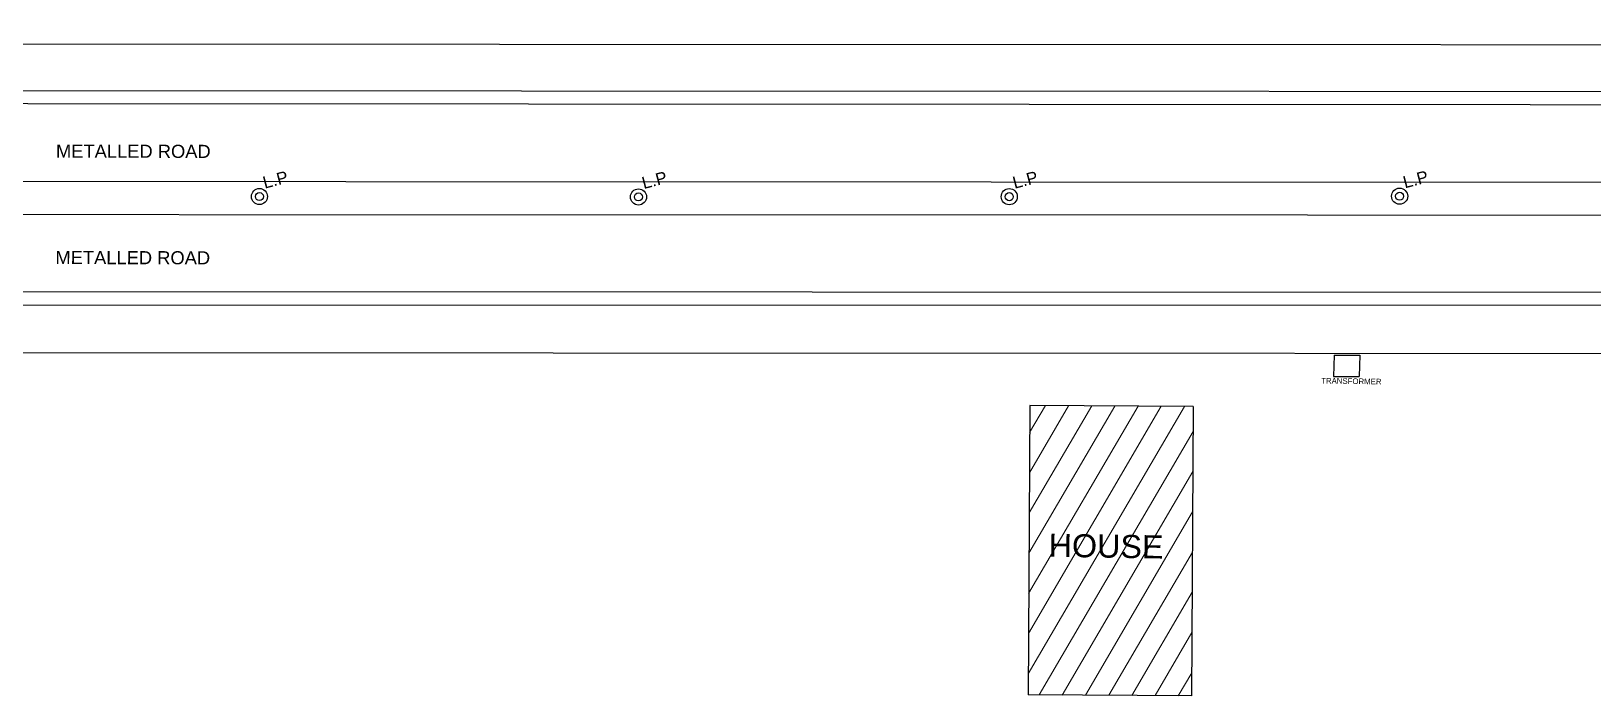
# Model space of a CAD drawing. Header units: inches. Extents: x -110725 to 51121, y 8404 to 44825.
# Drawn here: x -106998 to -101210, y 17820 to 20284 of the extents above; entities that cross this region are included whole.
import ezdxf
from ezdxf.enums import TextEntityAlignment as Align

# ---------------------------------------------------------------- set-up
doc = ezdxf.new("R2010")
doc.units = ezdxf.units.IN
doc.header["$LTSCALE"] = 0.1
doc.header["$MEASUREMENT"] = 0
for name, color, linetype in [('building', 6, 'Continuous'), ('GREEN BELT', 80, 'Continuous'), ('POLE', 7, 'Continuous'), ('road', 8, 'Continuous'), ('SEAL', 7, 'Continuous')]:
    doc.layers.add(name, color=color, linetype=linetype)
doc.layers.add('HATCH', color=5, linetype='Continuous', lineweight=5)
doc.layers.add('TEXT', color=3, linetype='Continuous', lineweight=0)
doc.styles.add('MONOTXT', font='@Arial Unicode MS')
doc.styles.add('ROMANS', font='arial.ttf', dxfattribs={"width": 0.8, "height": 15})
doc.styles.get("Standard").update_dxf_attribs({"font": 'arial.ttf'})

# ---------------------------------------------------------------- blocks, each defined once
blk = doc.blocks.new('LP')
at = {"layer": 'POLE', "linetype": 'Continuous'}
for radius in [2.24, 1.12]:
    blk.add_circle((39544.58, 18392.87), radius, dxfattribs=at)
at = {"layer": 'SEAL', "color": 7, "linetype": 'Continuous', "lineweight": 25, "style": 'MONOTXT'}
blk.add_text('L.P', height=3.36, dxfattribs=at).set_placement((39550.06, 18394.6), align=Align.CENTER)

msp = doc.modelspace()

# ---------------------------------------------------------------- hatches: boundary and pattern name
at = {"layer": 'HATCH', "linetype": 'Continuous'}
h = msp.add_hatch(dxfattribs=at)
h.set_pattern_fill('ANSI31', color=8, scale=595.670875, angle=14.691365036, style=0)
h.set_pattern_definition([(59.691365, (-379106.47, -301062.32), (-64.281786, 37.57624), [])])
h.paths.add_polyline_path([(-102696.67422, 17820.35182), (-102690.4309, 18892.54122), (-103296.56843, 18896.07074), (-103302.81175, 17823.88134)])
h.paths.add_polyline_path([(-103249.5725, 18312.40002), (-102779.76092, 18305.00778), (-102777.66914, 18437.95017), (-103247.48072, 18445.34242)], flags=24)

# ---------------------------------------------------------------- linework, layer by layer
at = {"layer": 'building', "linetype": 'Continuous'}
for points, elevation in [([(-102168.23303, 19083.27442), (-102170.70658, 19003.92615)], 1.54874), ([(-102168.23303, 19083.27442), (-102072.4625, 19082.52016), (-102074.93604, 19003.17189)], -0.3574), ([(-102170.70658, 19003.92615), (-102074.93604, 19003.17189)], -0.47654), ([(-102170.70658, 19003.92615), (-102074.93604, 19003.17189)], -0.47654), ([(-103296.56843, 18896.07074), (-103302.81175, 17823.88134)], 1.66788), ([(-102690.4309, 18892.54122), (-103296.56843, 18896.07074)], 1.66788), ([(-102690.4309, 18892.54122), (-102696.67422, 17820.35182)], 1.66788), ([(-102696.67422, 17820.35182), (-103302.81175, 17823.88134)], 1.66788)]:
    msp.add_lwpolyline(points, dxfattribs=dict(at, elevation=elevation))
at = {"layer": 'GREEN BELT', "linetype": 'Continuous', "elevation": 9.88814}
for points in [[(-93473.89511, 19720.07214), (-93873.77196, 19718.56273), (-110615.89053, 19728.30596)], [(-110634.09526, 19605.2996), (-110634.09526, 19605.2996), (-93900.77211, 19600.76217), (-93470.57477, 19604.06309)]]:
    msp.add_lwpolyline(points, dxfattribs=at)
at = {"layer": 'road', "linetype": 'Continuous'}
for p, q in [((-94024.74122, 19313.07028), (-110598.58403, 19319.06772)), ((-110600.54991, 19271.13539), (-94049.04588, 19265.31596))]:
    msp.add_line(p, q, dxfattribs=at)
for points, elevation in [([(-108751.00142, 20237.24667), (-94796.87667, 20231.50136), (-94809.79489, 20463.11896)], -5.95671), ([(-110723.3034, 20064.86769), (-94097.26441, 20058.02228), (-93806.46279, 20058.33929)], -8.69679), ([(-93713.84551, 20005.33655), (-94016.27591, 20005.60601), (-110725.11821, 20016.35916)], 4.05056), ([(-89633.51184, 19085.14815), (-94068.31092, 19085.13033), (-110561.77238, 19092.66763)], 5.48017)]:
    msp.add_lwpolyline(points, dxfattribs=dict(at, elevation=elevation))

# ---------------------------------------------------------------- block references
at = {"layer": 'building', "linetype": 'Continuous', "xscale": 13.33677428358637, "yscale": 13.33677428358637, "zscale": 13.33677428358637, "rotation": 14.69136503644292}
for p in [(-554094.92741, -351365.17234, 15.01091), (-552689.89206, -351366.6464, 20.01454), (-551315.42801, -351365.6671, 21.68242), (-549868.50118, -351363.91702, 22.03982)]:
    msp.add_blockref('LP', p, dxfattribs=at)

# ---------------------------------------------------------------- texts
at = {"layer": 'TEXT', "color": 7, "linetype": 'Continuous', "lineweight": 25}
for p in [(-106906.26025, 19815.0397), (-106908.30503, 19420.54868)]:
    msp.add_text('METALLED ROAD', height=48.6116571, rotation=359.886982453, dxfattribs=at).set_placement(p)
at = {"layer": 'TEXT', "color": 7, "linetype": 'Continuous', "lineweight": 25, "style": 'ROMANS'}
for s, height, p in [('TRANSFORMER', 20.7383228, (-102216.45037, 18977.99496)), ('HOUSE', 85.659272, (-103227.04383, 18335.66904))]:
    msp.add_text(s, height=height, rotation=359.098554097, dxfattribs=at).set_placement(p)

doc.saveas('drawing.dxf')
